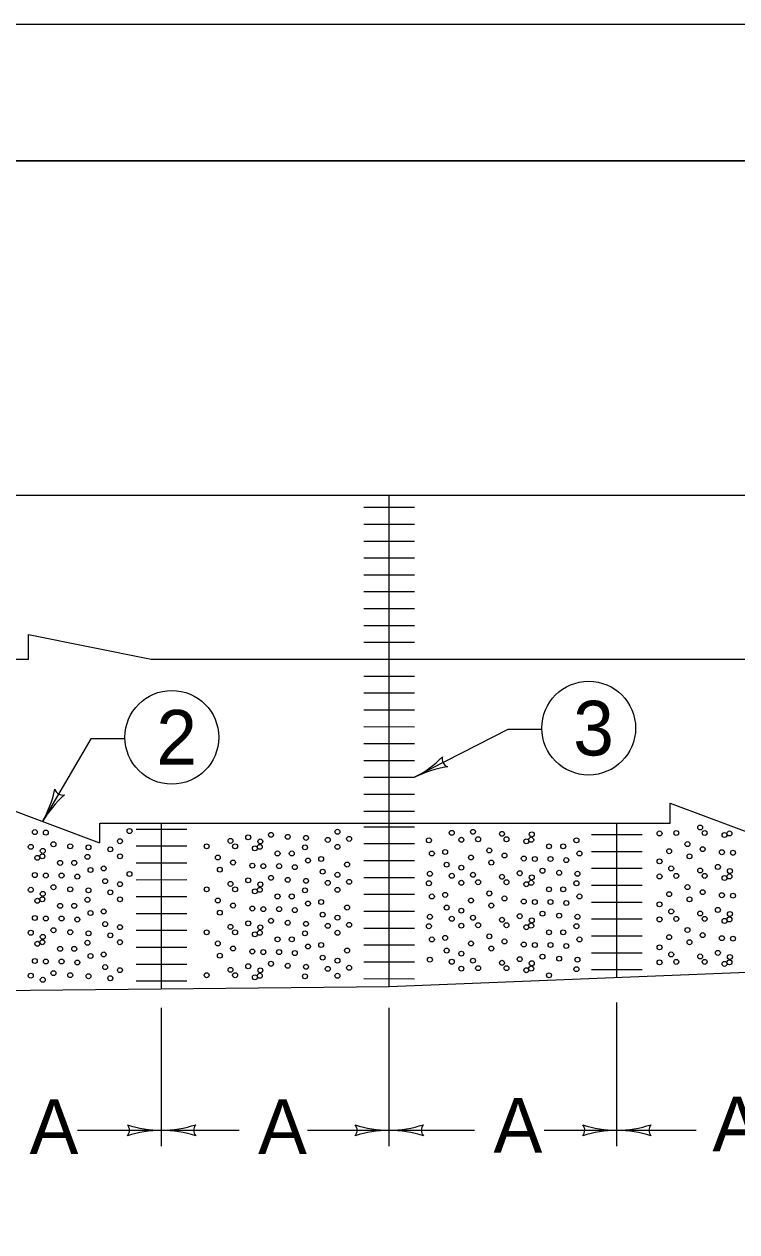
# Model space of a CAD drawing. Extents: x 997.6 to 1036.9, y 998.9 to 1022.5.
# Drawn here: x 1021.074 to 1023.683, y 1017.578 to 1022 of the extents above; entities that cross this region are included whole.
import ezdxf

# ---------------------------------------------------------------- set-up
doc = ezdxf.new("R2010")
doc.units = 0
for name, color, linetype in [('Level 1', 7, 'Continuous'), ('Level 10', 7, 'Continuous'), ('Level 11', 7, 'Continuous'), ('Level 14', 7, 'Continuous')]:
    doc.layers.add(name, color=color, linetype=linetype)

msp = doc.modelspace()

# ---------------------------------------------------------------- linework, layer by layer
at = {"layer": 'Level 1'}
for p, q in [((1019.5383, 1020.2749), (1024.9378, 1020.2749)), ((1022.4102, 1019.0749), (1022.4101, 1020.2749)), ((1022.3173, 1020.2311), (1022.5028, 1020.2311)), ((1022.3173, 1020.1693), (1022.5028, 1020.1693)), ((1022.3173, 1020.1075), (1022.5028, 1020.1074)), ((1022.3174, 1020.0457), (1022.5028, 1020.0457)), ((1022.3174, 1019.9838), (1022.5028, 1019.9839)), ((1022.3173, 1019.9221), (1022.5028, 1019.9221)), ((1022.3174, 1019.8603), (1022.5028, 1019.8603)), ((1022.3174, 1019.7984), (1022.5028, 1019.7985)), ((1021.0894, 1019.6749), (1021.0894, 1019.7649)), ((1021.0894, 1019.7649), (1021.5394, 1019.6749)), ((1022.3174, 1019.7367), (1022.5028, 1019.7368)), ((1019.5383, 1019.6749), (1021.0894, 1019.6749)), ((1021.5394, 1019.6749), (1023.7714, 1019.6749)), ((1022.3174, 1019.6132), (1022.5028, 1019.6131)), ((1022.3174, 1019.5513), (1022.5028, 1019.5513)), ((1022.3174, 1019.4895), (1022.5028, 1019.4895)), ((1022.3174, 1019.4278), (1022.5028, 1019.4277)), ((1021.3181, 1019.3835), (1021.1408, 1019.0803)), ((1021.4431, 1019.3835), (1021.3181, 1019.3835)), ((1022.844, 1019.4171), (1022.5028, 1019.2423)), ((1022.969, 1019.4171), (1022.844, 1019.4171)), ((1022.3174, 1019.3658), (1022.5028, 1019.3659)), ((1022.3174, 1019.3041), (1022.5028, 1019.3041)), ((1022.3174, 1019.2423), (1022.5028, 1019.2423)), ((1022.3174, 1019.1805), (1022.5028, 1019.1805)), ((1020.9609, 1019.1478), (1021.3494, 1019.002)), ((1022.3175, 1019.1187), (1022.5029, 1019.1188)), ((1023.4391, 1019.0749), (1023.4391, 1019.1478)), ((1023.4391, 1019.1478), (1023.8276, 1019.002)), ((1021.3494, 1019.0749), (1021.3494, 1019.002)), ((1021.3518, 1019.0749), (1023.4391, 1019.0749)), ((1021.5769, 1018.4666), (1021.5768, 1019.0749)), ((1022.4103, 1018.4749), (1022.4102, 1019.0749)), ((1023.2436, 1018.5083), (1023.2435, 1019.0749)), ((1021.4841, 1019.0529), (1021.6695, 1019.053)), ((1022.3174, 1019.0613), (1022.5028, 1019.0613)), ((1023.1508, 1019.0328), (1023.3362, 1019.0328)), ((1021.4841, 1018.9912), (1021.6695, 1018.9911)), ((1022.3174, 1018.9995), (1022.5028, 1018.9994)), ((1023.1508, 1018.971), (1023.3362, 1018.971)), ((1021.4842, 1018.9293), (1021.6695, 1018.9293)), ((1022.3175, 1018.9377), (1022.5028, 1018.9377)), ((1023.1508, 1018.9092), (1023.3362, 1018.9093)), ((1021.4842, 1018.8675), (1021.6695, 1018.8676)), ((1022.3175, 1018.8758), (1022.5028, 1018.8759)), ((1022.3174, 1018.8141), (1022.5028, 1018.8141)), ((1023.1508, 1018.8474), (1023.3362, 1018.8474)), ((1021.4841, 1018.8058), (1021.6695, 1018.8058)), ((1023.1508, 1018.7857), (1023.3362, 1018.7856)), ((1021.4842, 1018.744), (1021.6695, 1018.7439)), ((1022.3175, 1018.7523), (1022.5028, 1018.7523)), ((1023.1508, 1018.7238), (1023.3363, 1018.7238)), ((1021.4842, 1018.6821), (1021.6696, 1018.6822)), ((1022.3175, 1018.6904), (1022.5029, 1018.6905)), ((1023.1508, 1018.662), (1023.3363, 1018.6621)), ((1021.4842, 1018.6203), (1021.6696, 1018.6204)), ((1022.3175, 1018.6287), (1022.5029, 1018.6288)), ((1023.1508, 1018.6003), (1023.3363, 1018.6003)), ((1021.4842, 1018.5586), (1021.6696, 1018.5587)), ((1022.3175, 1018.5669), (1022.5029, 1018.567)), ((1024.9378, 1018.5759), (1022.4102, 1018.4749)), ((1021.4842, 1018.4968), (1021.6695, 1018.4968)), ((1022.3175, 1018.5052), (1022.5028, 1018.5051)), ((1023.1508, 1018.5385), (1023.3362, 1018.5384)), ((1022.4102, 1018.4749), (1019.5383, 1018.4462)), ((1023.2436, 1017.8923), (1023.2436, 1018.4184)), ((1021.5769, 1017.8923), (1021.5769, 1018.3983)), ((1022.4103, 1017.8923), (1022.4103, 1018.3983)), ((1021.2696, 1017.9498), (1021.5769, 1017.9498)), ((1021.5769, 1017.9498), (1021.8608, 1017.9498)), ((1022.1113, 1017.9498), (1022.4103, 1017.9498)), ((1022.4103, 1017.9498), (1022.7224, 1017.9498)), ((1022.9779, 1017.9498), (1023.2436, 1017.9498)), ((1023.2436, 1017.9498), (1023.534, 1017.9498))]:
    msp.add_line(p, q, dxfattribs=at)
for centre, radius in [((1021.6146, 1019.3888), 0.1716), ((1023.1405, 1019.4224), 0.1716), ((1021.113, 1019.0418), 0.00903), ((1021.1534, 1019.0399), 0.00903), ((1021.4598, 1019.0455), 0.00903), ((1021.8943, 1019.0225), 0.00903), ((1021.9774, 1019.0318), 0.00903), ((1022.0387, 1019.0243), 0.00903), ((1022.1056, 1019.0206), 0.00903), ((1022.2207, 1019.0429), 0.00903), ((1022.6391, 1019.0391), 0.00903), ((1022.7171, 1019.0428), 0.00903), ((1022.823, 1019.0354), 0.00903), ((1022.9321, 1019.0335), 0.00903), ((1023.3998, 1019.0368), 0.00903), ((1023.4611, 1019.0386), 0.00903), ((1023.5484, 1019.0585), 0.00903), ((1023.5651, 1019.0386), 0.00903), ((1023.6376, 1019.0312), 0.00903), ((1023.6556, 1019.0368), 0.00903), ((1021.0981, 1018.9879), 0.00903), ((1021.1812, 1018.9972), 0.00903), ((1021.2426, 1018.9898), 0.00903), ((1021.3094, 1018.986), 0.00903), ((1021.3892, 1018.9786), 0.00903), ((1021.4246, 1019.0083), 0.00903), ((1021.742, 1018.9896), 0.00903), ((1021.8293, 1019.0095), 0.00903), ((1021.846, 1018.9896), 0.00903), ((1021.9185, 1018.9822), 0.00903), ((1021.9366, 1018.9878), 0.00903), ((1021.9384, 1019.0076), 0.00903), ((1022.1018, 1018.9858), 0.00903), ((1022.1854, 1019.0132), 0.00903), ((1022.2207, 1018.9878), 0.00903), ((1022.2634, 1019.0169), 0.00903), ((1022.5555, 1019.0118), 0.00903), ((1022.6744, 1019.0137), 0.00903), ((1022.7356, 1019.0155), 0.00903), ((1022.7766, 1018.9747), 0.00903), ((1022.8396, 1019.0155), 0.00903), ((1022.9121, 1019.0081), 0.00903), ((1022.9302, 1019.0137), 0.00903), ((1022.9952, 1018.9895), 0.00903), ((1023.0472, 1018.9895), 0.00903), ((1023.0955, 1019.0118), 0.00903), ((1023.502, 1018.9978), 0.00903), ((1023.5576, 1018.9792), 0.00903), ((1021.1223, 1018.9476), 0.00903), ((1021.1404, 1018.9532), 0.00903), ((1021.1422, 1018.973), 0.00903), ((1021.3056, 1018.9513), 0.00903), ((1021.4246, 1018.9532), 0.00903), ((1021.7829, 1018.9488), 0.00903), ((1021.8386, 1018.9302), 0.00903), ((1022.0016, 1018.9636), 0.00903), ((1022.0536, 1018.9636), 0.00903), ((1022.113, 1018.9376), 0.00903), ((1022.1613, 1018.9432), 0.00903), ((1022.5666, 1018.9635), 0.00903), ((1022.615, 1018.9691), 0.00903), ((1022.7096, 1018.9487), 0.00903), ((1022.784, 1018.9301), 0.00903), ((1022.8322, 1018.9561), 0.00903), ((1022.9028, 1018.9449), 0.00903), ((1022.9432, 1018.9431), 0.00903), ((1023.0008, 1018.9431), 0.00903), ((1023.0584, 1018.9393), 0.00903), ((1023.1066, 1018.9635), 0.00903), ((1023.3998, 1018.9346), 0.00903), ((1023.4351, 1018.9718), 0.00903), ((1023.5094, 1018.9532), 0.00903), ((1023.6282, 1018.968), 0.00903), ((1023.6686, 1018.9662), 0.00903), ((1021.2054, 1018.929), 0.00903), ((1021.2574, 1018.929), 0.00903), ((1021.3168, 1018.903), 0.00903), ((1021.3651, 1018.9086), 0.00903), ((1021.4598, 1018.8882), 0.00903), ((1021.7903, 1018.9042), 0.00903), ((1021.9091, 1018.919), 0.00903), ((1021.9496, 1018.9172), 0.00903), ((1022.0071, 1018.9172), 0.00903), ((1022.0647, 1018.9134), 0.00903), ((1022.1668, 1018.8967), 0.00903), ((1022.2207, 1018.8856), 0.00903), ((1022.256, 1018.9228), 0.00903), ((1022.5592, 1018.8892), 0.00903), ((1022.6205, 1018.9226), 0.00903), ((1022.6744, 1018.9115), 0.00903), ((1022.7171, 1018.8855), 0.00903), ((1022.888, 1018.8911), 0.00903), ((1022.9711, 1018.9003), 0.00903), ((1023.0324, 1018.8929), 0.00903), ((1023.0992, 1018.8892), 0.00903), ((1023.4425, 1018.9086), 0.00903), ((1023.5484, 1018.9012), 0.00903), ((1023.6134, 1018.9142), 0.00903), ((1023.6575, 1018.8993), 0.00903), ((1021.113, 1018.8844), 0.00903), ((1021.1534, 1018.8826), 0.00903), ((1021.211, 1018.8826), 0.00903), ((1021.2686, 1018.8788), 0.00903), ((1021.3706, 1018.8621), 0.00903), ((1021.4246, 1018.851), 0.00903), ((1021.8293, 1018.8522), 0.00903), ((1021.8943, 1018.8652), 0.00903), ((1021.9384, 1018.8503), 0.00903), ((1021.9774, 1018.8744), 0.00903), ((1022.0387, 1018.867), 0.00903), ((1022.1056, 1018.8633), 0.00903), ((1022.1854, 1018.8558), 0.00903), ((1022.2634, 1018.8596), 0.00903), ((1022.5555, 1018.8544), 0.00903), ((1022.6391, 1018.8818), 0.00903), ((1022.6744, 1018.8563), 0.00903), ((1022.7356, 1018.8582), 0.00903), ((1022.823, 1018.8781), 0.00903), ((1022.8396, 1018.8582), 0.00903), ((1022.9121, 1018.8508), 0.00903), ((1022.9302, 1018.8563), 0.00903), ((1022.9321, 1018.8762), 0.00903), ((1023.0955, 1018.8544), 0.00903), ((1023.3998, 1018.8794), 0.00903), ((1023.4611, 1018.8813), 0.00903), ((1023.5651, 1018.8813), 0.00903), ((1023.6376, 1018.8738), 0.00903), ((1023.6556, 1018.8794), 0.00903), ((1021.0981, 1018.8306), 0.00903), ((1021.1422, 1018.8157), 0.00903), ((1021.1812, 1018.8398), 0.00903), ((1021.2426, 1018.8324), 0.00903), ((1021.3094, 1018.8287), 0.00903), ((1021.3892, 1018.8213), 0.00903), ((1021.742, 1018.8323), 0.00903), ((1021.846, 1018.8323), 0.00903), ((1021.9185, 1018.8248), 0.00903), ((1021.9366, 1018.8304), 0.00903), ((1022.0016, 1018.8063), 0.00903), ((1022.0536, 1018.8063), 0.00903), ((1022.1018, 1018.8285), 0.00903), ((1022.2207, 1018.8304), 0.00903), ((1022.5666, 1018.8062), 0.00903), ((1022.615, 1018.8118), 0.00903), ((1022.7766, 1018.8173), 0.00903), ((1022.8322, 1018.7988), 0.00903), ((1022.9952, 1018.8322), 0.00903), ((1023.0472, 1018.8322), 0.00903), ((1023.1066, 1018.8062), 0.00903), ((1023.4351, 1018.8144), 0.00903), ((1023.502, 1018.8404), 0.00903), ((1023.5576, 1018.8218), 0.00903), ((1023.6282, 1018.8107), 0.00903), ((1023.6686, 1018.8088), 0.00903), ((1021.1223, 1018.7903), 0.00903), ((1021.1404, 1018.7958), 0.00903), ((1021.2054, 1018.7717), 0.00903), ((1021.2574, 1018.7717), 0.00903), ((1021.3056, 1018.7939), 0.00903), ((1021.4246, 1018.7958), 0.00903), ((1021.7829, 1018.7914), 0.00903), ((1021.8386, 1018.7728), 0.00903), ((1021.9091, 1018.7617), 0.00903), ((1021.9496, 1018.7598), 0.00903), ((1022.0071, 1018.7598), 0.00903), ((1022.0647, 1018.7561), 0.00903), ((1022.113, 1018.7803), 0.00903), ((1022.1613, 1018.7858), 0.00903), ((1022.256, 1018.7654), 0.00903), ((1022.6205, 1018.7653), 0.00903), ((1022.6744, 1018.7542), 0.00903), ((1022.7096, 1018.7913), 0.00903), ((1022.784, 1018.7728), 0.00903), ((1022.9028, 1018.7876), 0.00903), ((1022.9432, 1018.7858), 0.00903), ((1023.0008, 1018.7858), 0.00903), ((1023.0584, 1018.782), 0.00903), ((1023.3998, 1018.7773), 0.00903), ((1023.5094, 1018.7958), 0.00903), ((1023.6134, 1018.7568), 0.00903), ((1021.113, 1018.7271), 0.00903), ((1021.1534, 1018.7253), 0.00903), ((1021.211, 1018.7253), 0.00903), ((1021.2686, 1018.7215), 0.00903), ((1021.3168, 1018.7457), 0.00903), ((1021.3651, 1018.7513), 0.00903), ((1021.7903, 1018.7468), 0.00903), ((1021.9774, 1018.7171), 0.00903), ((1022.0387, 1018.7097), 0.00903), ((1022.1668, 1018.7393), 0.00903), ((1022.2207, 1018.7283), 0.00903), ((1022.5592, 1018.7318), 0.00903), ((1022.6391, 1018.7244), 0.00903), ((1022.7171, 1018.7282), 0.00903), ((1022.823, 1018.7208), 0.00903), ((1022.888, 1018.7338), 0.00903), ((1022.9321, 1018.7188), 0.00903), ((1022.9711, 1018.743), 0.00903), ((1023.0324, 1018.7356), 0.00903), ((1023.0992, 1018.7318), 0.00903), ((1023.3998, 1018.7221), 0.00903), ((1023.4425, 1018.7513), 0.00903), ((1023.4611, 1018.7239), 0.00903), ((1023.5484, 1018.7438), 0.00903), ((1023.5651, 1018.7239), 0.00903), ((1023.6376, 1018.7165), 0.00903), ((1023.6556, 1018.7221), 0.00903), ((1023.6575, 1018.7419), 0.00903), ((1021.0981, 1018.6733), 0.00903), ((1021.1812, 1018.6825), 0.00903), ((1021.2426, 1018.6751), 0.00903), ((1021.3094, 1018.6713), 0.00903), ((1021.3706, 1018.7048), 0.00903), ((1021.4246, 1018.6937), 0.00903), ((1021.742, 1018.6749), 0.00903), ((1021.8293, 1018.6948), 0.00903), ((1021.846, 1018.6749), 0.00903), ((1021.8943, 1018.7078), 0.00903), ((1021.9185, 1018.6675), 0.00903), ((1021.9366, 1018.6731), 0.00903), ((1021.9384, 1018.6929), 0.00903), ((1022.1018, 1018.6712), 0.00903), ((1022.1056, 1018.7059), 0.00903), ((1022.1854, 1018.6985), 0.00903), ((1022.2207, 1018.6731), 0.00903), ((1022.2634, 1018.7023), 0.00903), ((1022.5555, 1018.6971), 0.00903), ((1022.6744, 1018.699), 0.00903), ((1022.7356, 1018.7008), 0.00903), ((1022.8396, 1018.7008), 0.00903), ((1022.9121, 1018.6934), 0.00903), ((1022.9302, 1018.699), 0.00903), ((1022.9952, 1018.6748), 0.00903), ((1023.0472, 1018.6748), 0.00903), ((1023.0955, 1018.6971), 0.00903), ((1023.502, 1018.6831), 0.00903), ((1023.5576, 1018.6645), 0.00903), ((1021.1223, 1018.6329), 0.00903), ((1021.1404, 1018.6385), 0.00903), ((1021.1422, 1018.6583), 0.00903), ((1021.3056, 1018.6366), 0.00903), ((1021.3892, 1018.6639), 0.00903), ((1021.4246, 1018.6385), 0.00903), ((1021.7829, 1018.6341), 0.00903), ((1022.0016, 1018.6489), 0.00903), ((1022.0536, 1018.6489), 0.00903), ((1022.113, 1018.6229), 0.00903), ((1022.1613, 1018.6285), 0.00903), ((1022.5666, 1018.6488), 0.00903), ((1022.615, 1018.6544), 0.00903), ((1022.7096, 1018.634), 0.00903), ((1022.7766, 1018.66), 0.00903), ((1022.8322, 1018.6414), 0.00903), ((1022.9028, 1018.6303), 0.00903), ((1022.9432, 1018.6284), 0.00903), ((1023.0008, 1018.6284), 0.00903), ((1023.0584, 1018.6247), 0.00903), ((1023.1066, 1018.6488), 0.00903), ((1023.3998, 1018.6199), 0.00903), ((1023.4351, 1018.6571), 0.00903), ((1023.5094, 1018.6385), 0.00903), ((1023.6282, 1018.6533), 0.00903), ((1023.6686, 1018.6515), 0.00903), ((1021.2054, 1018.6143), 0.00903), ((1021.2574, 1018.6143), 0.00903), ((1021.3168, 1018.5883), 0.00903), ((1021.3651, 1018.5939), 0.00903), ((1021.7903, 1018.5895), 0.00903), ((1021.8386, 1018.6155), 0.00903), ((1021.9091, 1018.6043), 0.00903), ((1021.9496, 1018.6025), 0.00903), ((1022.0071, 1018.6025), 0.00903), ((1022.0647, 1018.5988), 0.00903), ((1022.1668, 1018.582), 0.00903), ((1022.256, 1018.6081), 0.00903), ((1022.6205, 1018.6079), 0.00903), ((1022.6744, 1018.5968), 0.00903), ((1022.784, 1018.6154), 0.00903), ((1022.888, 1018.5764), 0.00903), ((1022.9711, 1018.5857), 0.00903), ((1023.0324, 1018.5783), 0.00903), ((1023.4425, 1018.5939), 0.00903), ((1023.5484, 1018.5865), 0.00903), ((1023.6134, 1018.5995), 0.00903), ((1023.6575, 1018.5846), 0.00903), ((1021.113, 1018.5698), 0.00903), ((1021.1534, 1018.5679), 0.00903), ((1021.211, 1018.5679), 0.00903), ((1021.2686, 1018.5642), 0.00903), ((1021.3706, 1018.5474), 0.00903), ((1021.4246, 1018.5363), 0.00903), ((1021.8293, 1018.5375), 0.00903), ((1021.8943, 1018.5505), 0.00903), ((1021.9384, 1018.5356), 0.00903), ((1021.9774, 1018.5598), 0.00903), ((1022.0387, 1018.5523), 0.00903), ((1022.1056, 1018.5486), 0.00903), ((1022.1854, 1018.5412), 0.00903), ((1022.2207, 1018.5709), 0.00903), ((1022.2634, 1018.5449), 0.00903), ((1022.5592, 1018.5745), 0.00903), ((1022.6391, 1018.5671), 0.00903), ((1022.6744, 1018.5417), 0.00903), ((1022.7171, 1018.5708), 0.00903), ((1022.7356, 1018.5435), 0.00903), ((1022.823, 1018.5634), 0.00903), ((1022.8396, 1018.5435), 0.00903), ((1022.9121, 1018.5361), 0.00903), ((1022.9302, 1018.5417), 0.00903), ((1022.9321, 1018.5615), 0.00903), ((1023.0955, 1018.5398), 0.00903), ((1023.0992, 1018.5745), 0.00903), ((1023.3998, 1018.5648), 0.00903), ((1023.4611, 1018.5666), 0.00903), ((1023.5651, 1018.5666), 0.00903), ((1023.6376, 1018.5592), 0.00903), ((1023.6556, 1018.5648), 0.00903), ((1021.0981, 1018.5159), 0.00903), ((1021.1422, 1018.501), 0.00903), ((1021.1812, 1018.5252), 0.00903), ((1021.2426, 1018.5178), 0.00903), ((1021.3094, 1018.514), 0.00903), ((1021.3892, 1018.5066), 0.00903), ((1021.742, 1018.5176), 0.00903), ((1021.846, 1018.5176), 0.00903), ((1021.9185, 1018.5102), 0.00903), ((1021.9366, 1018.5158), 0.00903), ((1022.1018, 1018.5138), 0.00903), ((1022.2207, 1018.5158), 0.00903), ((1022.9952, 1018.5175), 0.00903)]:
    msp.add_circle(centre, radius, dxfattribs=at)
for centre, radius, start, end in [((1022.3248, 1019.59), 0.3906, 297.1221, 315.7909), ((1022.6351, 1019.31), 0.0312, 165.8967, 248.0134), ((1022.6809, 1018.8947), 0.3906, 98.4693, 117.116), ((1022.3248, 1019.59), 0.3906, 297.1099, 297.1221), ((1020.8036, 1019.2774), 0.3906, 329.6937, 348.3624), ((1021.4781, 1018.8831), 0.3906, 131.0408, 149.6876), ((1021.2158, 1019.2085), 0.0312, 198.4683, 280.585), ((1020.8036, 1019.2774), 0.3906, 329.6814, 329.6937), ((1021.4284, 1017.9499), 0.0312, 318.7746, 40.8913), ((1021.5769, 1018.3405), 0.3906, 251.3472, 269.9939), ((1021.5769, 1018.3405), 0.3906, 270, 288.6688), ((1021.7255, 1017.9498), 0.0312, 138.7746, 220.8913), ((1022.2617, 1017.9499), 0.0312, 318.7746, 40.8913), ((1022.4103, 1018.3405), 0.3906, 251.3472, 269.9939), ((1022.4103, 1018.3405), 0.3906, 270, 288.6688), ((1022.5588, 1017.9498), 0.0312, 138.7746, 220.8913), ((1023.095, 1017.9499), 0.0312, 318.7746, 40.8913), ((1023.2436, 1018.3405), 0.3906, 251.3472, 269.9939), ((1023.2436, 1018.3405), 0.3906, 270, 288.6688), ((1023.3921, 1017.9498), 0.0312, 138.7746, 220.8913), ((1021.5769, 1017.5592), 0.3906, 90, 108.6688), ((1021.5769, 1018.3405), 0.3906, 269.9878, 270), ((1021.5769, 1017.5592), 0.3906, 89.9878, 90), ((1021.5769, 1017.5592), 0.3906, 71.3472, 89.9939), ((1022.4103, 1017.5592), 0.3906, 90, 108.6688), ((1022.4103, 1018.3405), 0.3906, 269.9878, 270), ((1022.4103, 1017.5592), 0.3906, 89.9878, 90), ((1022.4103, 1017.5592), 0.3906, 71.3472, 89.9939), ((1023.2436, 1017.5592), 0.3906, 90, 108.6688), ((1023.2436, 1018.3405), 0.3906, 269.9878, 270), ((1023.2436, 1017.5592), 0.3906, 89.9878, 90), ((1023.2436, 1017.5592), 0.3906, 71.3472, 89.9939)]:
    msp.add_arc(centre, radius, start, end, dxfattribs=at)
at = {"layer": 'Level 10'}
msp.add_line((1007, 1021.5), (1035.5, 1021.5), dxfattribs=at)
at = {"layer": 'Level 11'}
msp.add_lwpolyline([(1007, 1000.5), (1035.5, 1000.5), (1035.5, 1021.5), (1007, 1021.5)], close=True, dxfattribs=at)
at = {"layer": 'Level 14'}
msp.add_line((1000, 1022), (1036, 1022), dxfattribs=at)

# ---------------------------------------------------------------- texts
at = {"layer": 'Level 1'}
for s, p in [('3', (1023.0838, 1019.3224)), ('2', (1021.5578, 1019.2888)), ('A', (1021.0938, 1017.8633)), ('A', (1021.9304, 1017.8633)), ('A', (1022.7922, 1017.8683)), ('A', (1023.5938, 1017.8733))]:
    msp.add_text(s, height=0.2, dxfattribs=at).set_placement(p)

doc.saveas('drawing.dxf')
